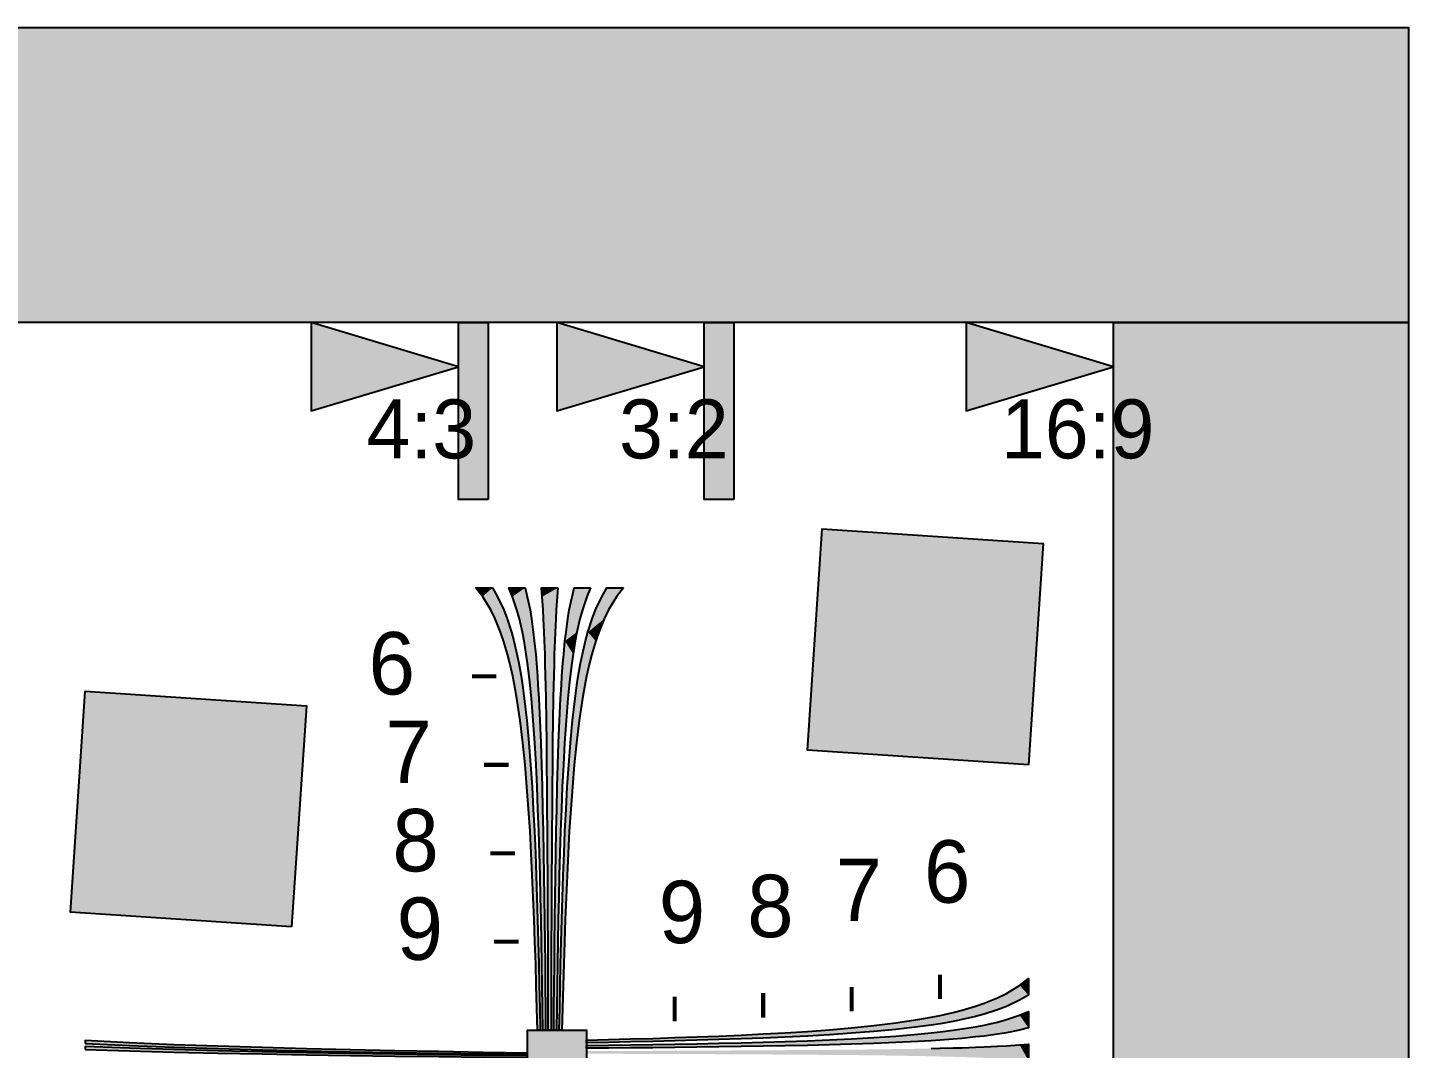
# Model space of a CAD drawing. Header units: millimetres. Extents: x -9 to 297, y 0 to 210.
# Drawn here: x 215 to 297, y 149.4 to 210 of the extents above; entities that cross this region are included whole.
import ezdxf

# ---------------------------------------------------------------- set-up
doc = ezdxf.new("R2010")
doc.units = ezdxf.units.MM
for name, color, linetype in [('FRAME', 7, 'Continuous'), ('GLUE', 1, 'Continuous'), ('LABELS', 7, 'Continuous'), ('PERIPHERY', 7, 'Continuous'), ('SFR', 7, 'Continuous')]:
    doc.layers.add(name, color=color, linetype=linetype)

msp = doc.modelspace()

# ---------------------------------------------------------------- hatches: boundary and pattern name
at = {"layer": 'FRAME', "true_color": 0x000000}
h = msp.add_hatch(color=7, dxfattribs=at)
h.dxf.hatch_style = 1
h.paths.add_polyline_path([(117.942, 210), (297, 210), (297, 192.5), (117.942, 192.5), (117.942, 210)])
h = msp.add_hatch(color=7, dxfattribs=at)
h.dxf.hatch_style = 1
h.paths.add_polyline_path([(231.856, 192.5), (231.856, 187.25), (240.606, 189.875), (231.856, 192.5)])
h = msp.add_hatch(color=7, dxfattribs=at)
h.dxf.hatch_style = 1
h.paths.add_polyline_path([(242.356, 182), (240.606, 182), (240.606, 192.5), (242.356, 192.5), (242.356, 182)])
h = msp.add_hatch(color=7, dxfattribs=at)
h.dxf.hatch_style = 1
h.paths.add_polyline_path([(246.442, 192.5), (246.442, 187.25), (255.192, 189.875), (246.442, 192.5)])
h = msp.add_hatch(color=7, dxfattribs=at)
h.dxf.hatch_style = 1
h.paths.add_polyline_path([(256.942, 182), (255.192, 182), (255.192, 192.5), (256.942, 192.5), (256.942, 182)])
h = msp.add_hatch(color=7, dxfattribs=at)
h.dxf.hatch_style = 1
h.paths.add_polyline_path([(270.75, 192.5), (270.75, 187.25), (279.5, 189.875), (270.75, 192.5)])
h = msp.add_hatch(color=7, dxfattribs=at)
h.dxf.hatch_style = 1
h.paths.add_polyline_path([(279.5, 192.5), (297, 192.5), (297, 17.5), (279.5, 17.5), (279.5, 192.5)])
at = {"layer": 'PERIPHERY', "true_color": 0x000000}
h = msp.add_hatch(color=7, dxfattribs=at)
h.dxf.hatch_style = 1
h.paths.add_polyline_path([(242.612, 176.75), (242.923, 176.225), (243.292, 175.437), (243.491, 174.912), (243.744, 174.125), (243.885, 173.6), (244.07, 172.812), (244.177, 172.287), (244.313, 171.5), (244.395, 170.975), (244.502, 170.187), (244.653, 168.875), (244.774, 167.562), (244.882, 166.25), (244.969, 164.937), (245.042, 163.625), (245.105, 162.312), (245.164, 161), (245.212, 159.687), (245.256, 158.375), (245.3, 157.062), (245.334, 155.75), (245.368, 154.437), (245.397, 153.125), (245.421, 151.812), (245.445, 150.5), (245.285, 150.5), (245.251, 151.812), (245.217, 153.125), (245.183, 154.437), (245.139, 155.75), (245.096, 157.062), (245.042, 158.375), (244.984, 159.687), (244.921, 161), (244.847, 162.312), (244.765, 163.625), (244.668, 164.938), (244.556, 166.25), (244.425, 167.563), (244.264, 168.875), (244.07, 170.188), (243.929, 170.975), (243.827, 171.5), (243.652, 172.288), (243.515, 172.813), (243.277, 173.6), (243.097, 174.125), (242.772, 174.913), (242.514, 175.438), (242.038, 176.225), (241.639, 176.75), (242.612, 176.75), (242.612, 176.75)])
h = msp.add_hatch(color=7, dxfattribs=at)
h.dxf.hatch_style = 1
h.paths.add_polyline_path([(244.556, 176.75), (244.687, 176.225), (244.848, 175.437), (244.935, 174.912), (245.042, 174.125), (245.101, 173.6), (245.183, 172.812), (245.227, 172.287), (245.286, 171.5), (245.319, 170.975), (245.368, 170.187), (245.431, 168.875), (245.485, 167.562), (245.529, 166.25), (245.568, 164.937), (245.597, 163.625), (245.626, 162.312), (245.65, 161), (245.67, 159.687), (245.689, 158.375), (245.709, 157.062), (245.723, 155.75), (245.738, 154.437), (245.748, 153.125), (245.762, 151.812), (245.772, 150.5), (245.611, 150.5), (245.592, 151.812), (245.573, 153.125), (245.553, 154.437), (245.529, 155.75), (245.504, 157.062), (245.475, 158.375), (245.441, 159.687), (245.407, 161), (245.368, 162.312), (245.319, 163.625), (245.266, 164.938), (245.203, 166.25), (245.13, 167.563), (245.042, 168.875), (244.935, 170.188), (244.857, 170.975), (244.799, 171.5), (244.702, 172.288), (244.624, 172.813), (244.493, 173.6), (244.395, 174.125), (244.216, 174.913), (244.07, 175.438), (243.802, 176.225), (243.584, 176.75), (244.556, 176.75), (244.556, 176.75)])
h = msp.add_hatch(color=7, dxfattribs=at)
h.dxf.hatch_style = 1
h.paths.add_polyline_path([(246.501, 176.75), (246.457, 176.225), (246.403, 175.437), (246.374, 174.912), (246.34, 174.125), (246.316, 173.6), (246.291, 172.812), (246.277, 172.287), (246.258, 171.5), (246.247, 170.975), (246.228, 170.187), (246.209, 168.875), (246.189, 167.562), (246.175, 166.25), (246.165, 164.937), (246.155, 163.625), (246.146, 162.312), (246.136, 161), (246.131, 159.687), (246.121, 158.375), (246.116, 157.062), (246.112, 155.75), (246.107, 154.437), (246.102, 153.125), (246.097, 151.812), (246.097, 150.5), (245.932, 150.5), (245.932, 151.812), (245.927, 153.125), (245.922, 154.437), (245.918, 155.75), (245.913, 157.062), (245.908, 158.375), (245.898, 159.687), (245.893, 161), (245.883, 162.312), (245.874, 163.625), (245.864, 164.938), (245.854, 166.25), (245.839, 167.563), (245.82, 168.875), (245.801, 170.188), (245.781, 170.975), (245.771, 171.5), (245.752, 172.288), (245.738, 172.813), (245.709, 173.6), (245.689, 174.125), (245.655, 174.913), (245.626, 175.438), (245.572, 176.225), (245.529, 176.75), (246.501, 176.75), (246.501, 176.75)])
h = msp.add_hatch(color=7, dxfattribs=at)
h.dxf.hatch_style = 1
h.paths.add_polyline_path([(248.445, 176.75), (248.226, 176.225), (247.959, 175.437), (247.813, 174.912), (247.633, 174.125), (247.531, 173.6), (247.405, 172.812), (247.327, 172.287), (247.23, 171.5), (247.171, 170.975), (247.094, 170.187), (246.987, 168.875), (246.899, 167.562), (246.826, 166.25), (246.763, 164.937), (246.709, 163.625), (246.661, 162.312), (246.622, 161), (246.588, 159.687), (246.554, 158.375), (246.525, 157.062), (246.5, 155.75), (246.476, 154.437), (246.457, 153.125), (246.438, 151.812), (246.418, 150.5), (246.257, 150.5), (246.268, 151.812), (246.282, 153.125), (246.292, 154.437), (246.306, 155.75), (246.321, 157.062), (246.34, 158.375), (246.36, 159.687), (246.379, 161), (246.404, 162.312), (246.433, 163.625), (246.462, 164.938), (246.501, 166.25), (246.545, 167.563), (246.598, 168.875), (246.661, 170.188), (246.71, 170.975), (246.744, 171.5), (246.802, 172.288), (246.846, 172.813), (246.924, 173.6), (246.987, 174.125), (247.094, 174.913), (247.181, 175.438), (247.342, 176.225), (247.473, 176.75), (248.445, 176.75), (248.445, 176.75)])
h = msp.add_hatch(color=7, dxfattribs=at)
h.dxf.hatch_style = 1
h.paths.add_polyline_path([(250.39, 176.75), (249.991, 176.225), (249.515, 175.437), (249.257, 174.912), (248.931, 174.125), (248.747, 173.6), (248.514, 172.812), (248.377, 172.287), (248.202, 171.5), (248.1, 170.975), (247.959, 170.187), (247.765, 168.875), (247.604, 167.562), (247.473, 166.25), (247.361, 164.937), (247.264, 163.625), (247.181, 162.312), (247.108, 161), (247.045, 159.687), (246.987, 158.375), (246.933, 157.062), (246.89, 155.75), (246.846, 154.437), (246.812, 153.125), (246.778, 151.812), (246.744, 150.5), (246.583, 150.5), (246.608, 151.812), (246.632, 153.125), (246.661, 154.437), (246.695, 155.75), (246.729, 157.062), (246.773, 158.375), (246.817, 159.687), (246.866, 161), (246.924, 162.312), (246.987, 163.625), (247.06, 164.938), (247.147, 166.25), (247.254, 167.563), (247.376, 168.875), (247.527, 170.188), (247.634, 170.975), (247.716, 171.5), (247.852, 172.288), (247.959, 172.813), (248.139, 173.6), (248.285, 174.125), (248.538, 174.913), (248.737, 175.438), (249.106, 176.225), (249.417, 176.75), (250.39, 176.75), (250.39, 176.75)])
h = msp.add_hatch(color=7, dxfattribs=at)
h.dxf.hatch_style = 1
h.paths.add_polyline_path([(274.442, 152.585), (273.917, 152.274), (273.13, 151.904), (272.605, 151.705), (271.817, 151.452), (271.292, 151.311), (270.505, 151.126), (269.98, 151.02), (269.192, 150.883), (268.667, 150.801), (267.88, 150.694), (266.567, 150.543), (265.255, 150.422), (263.942, 150.315), (262.63, 150.227), (261.317, 150.154), (260.005, 150.091), (258.692, 150.033), (257.38, 149.984), (256.067, 149.94), (254.755, 149.897), (253.442, 149.863), (252.13, 149.828), (250.817, 149.799), (249.504, 149.775), (248.192, 149.751), (248.192, 149.911), (249.504, 149.945), (250.817, 149.979), (252.13, 150.013), (253.442, 150.057), (254.755, 150.101), (256.067, 150.154), (257.38, 150.213), (258.692, 150.276), (260.005, 150.349), (261.317, 150.431), (262.63, 150.528), (263.942, 150.64), (265.255, 150.772), (266.567, 150.932), (267.88, 151.126), (268.667, 151.267), (269.192, 151.37), (269.98, 151.545), (270.505, 151.681), (271.292, 151.919), (271.817, 152.099), (272.605, 152.425), (273.13, 152.682), (273.917, 153.159), (274.442, 153.557), (274.442, 152.585)])
h = msp.add_hatch(color=7, dxfattribs=at)
h.dxf.hatch_style = 1
h.paths.add_polyline_path([(274.442, 150.64), (273.917, 150.509), (273.13, 150.348), (272.605, 150.261), (271.817, 150.154), (271.292, 150.096), (270.505, 150.013), (269.98, 149.969), (269.192, 149.911), (268.667, 149.877), (267.88, 149.828), (266.567, 149.765), (265.255, 149.711), (263.942, 149.668), (262.63, 149.629), (261.317, 149.599), (260.005, 149.57), (258.692, 149.546), (257.38, 149.527), (256.067, 149.507), (254.755, 149.488), (253.442, 149.473), (252.13, 149.458), (250.817, 149.449), (249.504, 149.434), (248.192, 149.425), (248.192, 149.585), (249.504, 149.604), (250.817, 149.624), (252.13, 149.643), (253.442, 149.667), (254.755, 149.692), (256.067, 149.721), (257.38, 149.755), (258.692, 149.789), (260.005, 149.828), (261.317, 149.877), (262.63, 149.93), (263.942, 149.993), (265.255, 150.066), (266.567, 150.154), (267.88, 150.261), (268.667, 150.339), (269.192, 150.397), (269.98, 150.494), (270.505, 150.572), (271.292, 150.703), (271.817, 150.8), (272.605, 150.98), (273.13, 151.126), (273.917, 151.394), (274.442, 151.612), (274.442, 150.64)])
h = msp.add_hatch(color=7, dxfattribs=at)
h.dxf.hatch_style = 1
h.paths.add_polyline_path([(248.192, 147), (244.692, 147), (244.692, 150.5), (248.192, 150.5), (248.192, 147)])
h = msp.add_hatch(color=7, dxfattribs=at)
h.dxf.hatch_style = 1
h.paths.add_polyline_path([(218.442, 149.712), (221.067, 149.594), (223.692, 149.493), (226.317, 149.41), (228.942, 149.336), (231.567, 149.274), (234.192, 149.222), (236.817, 149.169), (239.442, 149.13), (242.067, 149.091), (244.692, 149.056), (244.692, 149.143), (242.067, 149.182), (239.442, 149.226), (236.817, 149.274), (234.192, 149.331), (231.567, 149.392), (228.942, 149.462), (226.317, 149.545), (223.692, 149.637), (221.067, 149.751), (218.442, 149.887), (218.442, 149.712)])
h = msp.add_hatch(color=7, dxfattribs=at)
h.dxf.hatch_style = 1
h.paths.add_polyline_path([(218.442, 149.362), (221.067, 149.274), (223.692, 149.2), (226.317, 149.139), (228.942, 149.086), (231.567, 149.042), (234.192, 149.003), (236.817, 148.964), (239.442, 148.933), (242.067, 148.907), (244.692, 148.881), (244.692, 148.968), (242.067, 148.999), (239.442, 149.029), (236.817, 149.069), (234.192, 149.112), (231.567, 149.156), (228.942, 149.213), (226.317, 149.274), (223.692, 149.348), (221.067, 149.432), (218.442, 149.536), (218.442, 149.362)])
h = msp.add_hatch(color=7, dxfattribs=at)
h.dxf.hatch_style = 1
h.paths.add_polyline_path([(274.442, 148.696), (273.917, 148.739), (273.13, 148.793), (272.605, 148.822), (271.817, 148.856), (271.292, 148.88), (270.505, 148.905), (269.98, 148.919), (269.192, 148.939), (268.667, 148.949), (267.88, 148.968), (266.567, 148.988), (265.255, 149.007), (263.942, 149.021), (262.63, 149.031), (261.317, 149.041), (260.005, 149.051), (258.692, 149.06), (257.38, 149.065), (256.067, 149.075), (254.755, 149.08), (253.442, 149.085), (252.13, 149.089), (250.817, 149.094), (249.504, 149.099), (248.192, 149.099), (248.192, 149.265), (249.504, 149.265), (250.817, 149.269), (252.13, 149.274), (253.442, 149.279), (254.755, 149.284), (256.067, 149.288), (257.38, 149.298), (258.692, 149.303), (260.005, 149.313), (261.317, 149.323), (262.63, 149.332), (263.942, 149.342), (265.255, 149.357), (266.567, 149.376), (267.88, 149.396), (268.667, 149.415), (269.192, 149.425), (269.98, 149.444), (270.505, 149.459), (271.292, 149.488), (271.817, 149.508), (272.605, 149.541), (273.13, 149.57), (273.917, 149.624), (274.442, 149.668), (274.442, 148.696)])
at = {"layer": 'SFR', "true_color": 0x000000}
h = msp.add_hatch(color=7, dxfattribs=at)
h.dxf.hatch_style = 1
h.paths.add_polyline_path([(274.442, 166.25), (261.317, 167.125), (262.192, 180.25), (275.317, 179.375), (274.442, 166.25)])
h = msp.add_hatch(color=7, dxfattribs=at)
h.dxf.hatch_style = 1
h.paths.add_polyline_path([(230.693, 156.625), (217.567, 157.5), (218.442, 170.625), (231.568, 169.75), (230.693, 156.625)])

# ---------------------------------------------------------------- linework, layer by layer
at = {"layer": 'FRAME', "color": 250}
for points in [[(117.942, 210), (297, 210), (297, 192.5), (117.942, 192.5), (117.942, 210)], [(231.856, 192.5), (231.856, 187.25), (240.606, 189.875), (231.856, 192.5)], [(242.356, 182), (240.606, 182), (240.606, 192.5), (242.356, 192.5), (242.356, 182)], [(246.442, 192.5), (246.442, 187.25), (255.192, 189.875), (246.442, 192.5)], [(256.942, 182), (255.192, 182), (255.192, 192.5), (256.942, 192.5), (256.942, 182)], [(270.75, 192.5), (270.75, 187.25), (279.5, 189.875), (270.75, 192.5)], [(279.5, 192.5), (297, 192.5), (297, 17.5), (279.5, 17.5), (279.5, 192.5)]]:
    msp.add_lwpolyline(points, close=True, dxfattribs=at)
at = {"layer": 'FRAME', "color": 250, "true_color": 0x000000}
for points in [[(117.942, 210), (117.942, 192.5), (297, 192.5)], [(297, 192.5), (297, 210), (117.942, 210)], [(231.856, 192.5), (231.856, 187.25), (240.606, 189.875)], [(242.356, 182), (242.356, 192.5), (240.606, 192.5)], [(240.606, 192.5), (240.606, 182), (242.356, 182)], [(246.442, 192.5), (246.442, 187.25), (255.192, 189.875)], [(256.942, 182), (256.942, 192.5), (255.192, 192.5)], [(255.192, 192.5), (255.192, 182), (256.942, 182)], [(270.75, 192.5), (270.75, 187.25), (279.5, 189.875)], [(279.5, 192.5), (279.5, 17.5), (297, 17.5)], [(297, 17.5), (297, 192.5), (279.5, 192.5)]]:
    msp.add_solid(points, dxfattribs=at)
at = {"layer": 'GLUE', "color": 1, "lineweight": 18}
msp.add_lwpolyline([(0, 0), (297, 0), (297, 210), (0, 210), (0, 0)], dxfattribs=at)
at = {"layer": 'PERIPHERY', "color": 250}
for points in [[(242.612, 176.75), (242.923, 176.225), (243.292, 175.437), (243.491, 174.912), (243.744, 174.125), (243.885, 173.6), (244.07, 172.812), (244.177, 172.287), (244.313, 171.5), (244.395, 170.975), (244.502, 170.187), (244.653, 168.875), (244.774, 167.562), (244.882, 166.25), (244.969, 164.937), (245.042, 163.625), (245.105, 162.312), (245.164, 161), (245.212, 159.687), (245.256, 158.375), (245.3, 157.062), (245.334, 155.75), (245.368, 154.437), (245.397, 153.125), (245.421, 151.812), (245.445, 150.5), (245.285, 150.5), (245.251, 151.812), (245.217, 153.125), (245.183, 154.437), (245.139, 155.75), (245.096, 157.062), (245.042, 158.375), (244.984, 159.687), (244.921, 161), (244.847, 162.312), (244.765, 163.625), (244.668, 164.938), (244.556, 166.25), (244.425, 167.563), (244.264, 168.875), (244.07, 170.188), (243.929, 170.975), (243.827, 171.5), (243.652, 172.288), (243.515, 172.813), (243.277, 173.6), (243.097, 174.125), (242.772, 174.913), (242.514, 175.438), (242.038, 176.225), (241.639, 176.75), (242.612, 176.75), (242.612, 176.75)], [(244.556, 176.75), (244.687, 176.225), (244.848, 175.437), (244.935, 174.912), (245.042, 174.125), (245.101, 173.6), (245.183, 172.812), (245.227, 172.287), (245.286, 171.5), (245.319, 170.975), (245.368, 170.187), (245.431, 168.875), (245.485, 167.562), (245.529, 166.25), (245.568, 164.937), (245.597, 163.625), (245.626, 162.312), (245.65, 161), (245.67, 159.687), (245.689, 158.375), (245.709, 157.062), (245.723, 155.75), (245.738, 154.437), (245.748, 153.125), (245.762, 151.812), (245.772, 150.5), (245.611, 150.5), (245.592, 151.812), (245.573, 153.125), (245.553, 154.437), (245.529, 155.75), (245.504, 157.062), (245.475, 158.375), (245.441, 159.687), (245.407, 161), (245.368, 162.312), (245.319, 163.625), (245.266, 164.938), (245.203, 166.25), (245.13, 167.563), (245.042, 168.875), (244.935, 170.188), (244.857, 170.975), (244.799, 171.5), (244.702, 172.288), (244.624, 172.813), (244.493, 173.6), (244.395, 174.125), (244.216, 174.913), (244.07, 175.438), (243.802, 176.225), (243.584, 176.75), (244.556, 176.75), (244.556, 176.75)], [(246.501, 176.75), (246.457, 176.225), (246.403, 175.437), (246.374, 174.912), (246.34, 174.125), (246.316, 173.6), (246.291, 172.812), (246.277, 172.287), (246.258, 171.5), (246.247, 170.975), (246.228, 170.187), (246.209, 168.875), (246.189, 167.562), (246.175, 166.25), (246.165, 164.937), (246.155, 163.625), (246.146, 162.312), (246.136, 161), (246.131, 159.687), (246.121, 158.375), (246.116, 157.062), (246.112, 155.75), (246.107, 154.437), (246.102, 153.125), (246.097, 151.812), (246.097, 150.5), (245.932, 150.5), (245.932, 151.812), (245.927, 153.125), (245.922, 154.437), (245.918, 155.75), (245.913, 157.062), (245.908, 158.375), (245.898, 159.687), (245.893, 161), (245.883, 162.312), (245.874, 163.625), (245.864, 164.938), (245.854, 166.25), (245.839, 167.563), (245.82, 168.875), (245.801, 170.188), (245.781, 170.975), (245.771, 171.5), (245.752, 172.288), (245.738, 172.813), (245.709, 173.6), (245.689, 174.125), (245.655, 174.913), (245.626, 175.438), (245.572, 176.225), (245.529, 176.75), (246.501, 176.75), (246.501, 176.75)], [(248.445, 176.75), (248.226, 176.225), (247.959, 175.437), (247.813, 174.912), (247.633, 174.125), (247.531, 173.6), (247.405, 172.812), (247.327, 172.287), (247.23, 171.5), (247.171, 170.975), (247.094, 170.187), (246.987, 168.875), (246.899, 167.562), (246.826, 166.25), (246.763, 164.937), (246.709, 163.625), (246.661, 162.312), (246.622, 161), (246.588, 159.687), (246.554, 158.375), (246.525, 157.062), (246.5, 155.75), (246.476, 154.437), (246.457, 153.125), (246.438, 151.812), (246.418, 150.5), (246.257, 150.5), (246.268, 151.812), (246.282, 153.125), (246.292, 154.437), (246.306, 155.75), (246.321, 157.062), (246.34, 158.375), (246.36, 159.687), (246.379, 161), (246.404, 162.312), (246.433, 163.625), (246.462, 164.938), (246.501, 166.25), (246.545, 167.563), (246.598, 168.875), (246.661, 170.188), (246.71, 170.975), (246.744, 171.5), (246.802, 172.288), (246.846, 172.813), (246.924, 173.6), (246.987, 174.125), (247.094, 174.913), (247.181, 175.438), (247.342, 176.225), (247.473, 176.75), (248.445, 176.75), (248.445, 176.75)], [(250.39, 176.75), (249.991, 176.225), (249.515, 175.437), (249.257, 174.912), (248.931, 174.125), (248.747, 173.6), (248.514, 172.812), (248.377, 172.287), (248.202, 171.5), (248.1, 170.975), (247.959, 170.187), (247.765, 168.875), (247.604, 167.562), (247.473, 166.25), (247.361, 164.937), (247.264, 163.625), (247.181, 162.312), (247.108, 161), (247.045, 159.687), (246.987, 158.375), (246.933, 157.062), (246.89, 155.75), (246.846, 154.437), (246.812, 153.125), (246.778, 151.812), (246.744, 150.5), (246.583, 150.5), (246.608, 151.812), (246.632, 153.125), (246.661, 154.437), (246.695, 155.75), (246.729, 157.062), (246.773, 158.375), (246.817, 159.687), (246.866, 161), (246.924, 162.312), (246.987, 163.625), (247.06, 164.938), (247.147, 166.25), (247.254, 167.563), (247.376, 168.875), (247.527, 170.188), (247.634, 170.975), (247.716, 171.5), (247.852, 172.288), (247.959, 172.813), (248.139, 173.6), (248.285, 174.125), (248.538, 174.913), (248.737, 175.438), (249.106, 176.225), (249.417, 176.75), (250.39, 176.75), (250.39, 176.75)], [(274.442, 152.585), (273.917, 152.274), (273.13, 151.904), (272.605, 151.705), (271.817, 151.452), (271.292, 151.311), (270.505, 151.126), (269.98, 151.02), (269.192, 150.883), (268.667, 150.801), (267.88, 150.694), (266.567, 150.543), (265.255, 150.422), (263.942, 150.315), (262.63, 150.227), (261.317, 150.154), (260.005, 150.091), (258.692, 150.033), (257.38, 149.984), (256.067, 149.94), (254.755, 149.897), (253.442, 149.863), (252.13, 149.828), (250.817, 149.799), (249.504, 149.775), (248.192, 149.751), (248.192, 149.911), (249.504, 149.945), (250.817, 149.979), (252.13, 150.013), (253.442, 150.057), (254.755, 150.101), (256.067, 150.154), (257.38, 150.213), (258.692, 150.276), (260.005, 150.349), (261.317, 150.431), (262.63, 150.528), (263.942, 150.64), (265.255, 150.772), (266.567, 150.932), (267.88, 151.126), (268.667, 151.267), (269.192, 151.37), (269.98, 151.545), (270.505, 151.681), (271.292, 151.919), (271.817, 152.099), (272.605, 152.425), (273.13, 152.682), (273.917, 153.159), (274.442, 153.557), (274.442, 152.585)], [(274.442, 150.64), (273.917, 150.509), (273.13, 150.348), (272.605, 150.261), (271.817, 150.154), (271.292, 150.096), (270.505, 150.013), (269.98, 149.969), (269.192, 149.911), (268.667, 149.877), (267.88, 149.828), (266.567, 149.765), (265.255, 149.711), (263.942, 149.668), (262.63, 149.629), (261.317, 149.599), (260.005, 149.57), (258.692, 149.546), (257.38, 149.527), (256.067, 149.507), (254.755, 149.488), (253.442, 149.473), (252.13, 149.458), (250.817, 149.449), (249.504, 149.434), (248.192, 149.425), (248.192, 149.585), (249.504, 149.604), (250.817, 149.624), (252.13, 149.643), (253.442, 149.667), (254.755, 149.692), (256.067, 149.721), (257.38, 149.755), (258.692, 149.789), (260.005, 149.828), (261.317, 149.877), (262.63, 149.93), (263.942, 149.993), (265.255, 150.066), (266.567, 150.154), (267.88, 150.261), (268.667, 150.339), (269.192, 150.397), (269.98, 150.494), (270.505, 150.572), (271.292, 150.703), (271.817, 150.8), (272.605, 150.98), (273.13, 151.126), (273.917, 151.394), (274.442, 151.612), (274.442, 150.64)], [(248.192, 147), (244.692, 147), (244.692, 150.5), (248.192, 150.5), (248.192, 147)], [(218.442, 149.712), (221.067, 149.594), (223.692, 149.493), (226.317, 149.41), (228.942, 149.336), (231.567, 149.274), (234.192, 149.222), (236.817, 149.169), (239.442, 149.13), (242.067, 149.091), (244.692, 149.056), (244.692, 149.143), (242.067, 149.182), (239.442, 149.226), (236.817, 149.274), (234.192, 149.331), (231.567, 149.392), (228.942, 149.462), (226.317, 149.545), (223.692, 149.637), (221.067, 149.751), (218.442, 149.887), (218.442, 149.712)], [(218.442, 149.362), (221.067, 149.274), (223.692, 149.2), (226.317, 149.139), (228.942, 149.086), (231.567, 149.042), (234.192, 149.003), (236.817, 148.964), (239.442, 148.933), (242.067, 148.907), (244.692, 148.881), (244.692, 148.968), (242.067, 148.999), (239.442, 149.029), (236.817, 149.069), (234.192, 149.112), (231.567, 149.156), (228.942, 149.213), (226.317, 149.274), (223.692, 149.348), (221.067, 149.432), (218.442, 149.536), (218.442, 149.362)]]:
    msp.add_lwpolyline(points, close=True, dxfattribs=at)
at = {"layer": 'PERIPHERY', "color": 250, "lineweight": 35, "const_width": 0.243}
for points in [[(241.396, 171.5), (242.854, 171.5)], [(242.125, 166.25), (243.584, 166.25)], [(242.49, 161), (243.948, 161)], [(242.709, 155.75), (244.167, 155.75)], [(269.192, 153.8), (269.192, 152.342)], [(253.442, 152.487), (253.442, 151.029)], [(258.692, 152.706), (258.692, 151.248)], [(263.942, 153.071), (263.942, 151.613)]]:
    msp.add_lwpolyline(points, dxfattribs=at)
at = {"layer": 'PERIPHERY', "color": 250}
msp.add_lwpolyline([(268.667, 149.415), (269.192, 149.425), (269.98, 149.444), (270.505, 149.459), (271.292, 149.488), (271.817, 149.508), (272.605, 149.541), (273.13, 149.57), (273.917, 149.624), (274.442, 149.668), (274.442, 148.696)], dxfattribs=at)
at = {"layer": 'PERIPHERY', "color": 250, "true_color": 0x000000}
for points in [[(242.612, 176.75), (242.612, 176.75), (241.639, 176.75)], [(242.612, 176.75), (241.639, 176.75), (242.038, 176.225)], [(242.612, 176.75), (242.038, 176.225), (242.514, 175.438)], [(242.612, 176.75), (242.514, 175.438), (242.772, 174.913)], [(242.612, 176.75), (242.772, 174.913), (243.097, 174.125)], [(242.612, 176.75), (243.097, 174.125), (243.277, 173.6)], [(242.612, 176.75), (243.277, 173.6), (243.515, 172.813)], [(242.612, 176.75), (243.515, 172.813), (243.652, 172.288)], [(242.612, 176.75), (243.652, 172.288), (244.774, 167.562)], [(242.612, 176.75), (244.774, 167.562), (244.653, 168.875)], [(242.612, 176.75), (244.653, 168.875), (244.502, 170.187)], [(242.612, 176.75), (244.502, 170.187), (244.395, 170.975)], [(242.612, 176.75), (244.395, 170.975), (244.313, 171.5)], [(242.612, 176.75), (244.313, 171.5), (244.177, 172.287)], [(242.612, 176.75), (244.177, 172.287), (244.07, 172.812)], [(242.612, 176.75), (244.07, 172.812), (243.885, 173.6)], [(242.612, 176.75), (243.885, 173.6), (243.744, 174.125)], [(242.612, 176.75), (243.744, 174.125), (243.491, 174.912)], [(242.612, 176.75), (243.491, 174.912), (243.292, 175.437)], [(243.292, 175.437), (242.923, 176.225), (242.612, 176.75)], [(244.556, 176.75), (244.556, 176.75), (243.584, 176.75)], [(244.556, 176.75), (243.584, 176.75), (243.802, 176.225)], [(244.556, 176.75), (243.802, 176.225), (244.07, 175.438)], [(244.556, 176.75), (244.07, 175.438), (244.216, 174.913)], [(244.556, 176.75), (244.216, 174.913), (244.395, 174.125)], [(244.556, 176.75), (244.395, 174.125), (244.493, 173.6)], [(244.556, 176.75), (244.493, 173.6), (244.624, 172.813)], [(244.556, 176.75), (244.624, 172.813), (244.702, 172.288)], [(244.556, 176.75), (244.702, 172.288), (244.799, 171.5)], [(244.556, 176.75), (244.799, 171.5), (244.857, 170.975)], [(244.556, 176.75), (244.857, 170.975), (244.935, 170.188)], [(244.556, 176.75), (244.935, 170.188), (245.042, 168.875)], [(244.556, 176.75), (245.042, 168.875), (245.13, 167.563)], [(244.556, 176.75), (245.13, 167.563), (245.67, 159.687)], [(244.556, 176.75), (245.67, 159.687), (245.65, 161)], [(244.556, 176.75), (245.65, 161), (245.626, 162.312)], [(244.556, 176.75), (245.626, 162.312), (245.597, 163.625)], [(244.556, 176.75), (245.597, 163.625), (245.568, 164.937)], [(244.556, 176.75), (245.568, 164.937), (245.529, 166.25)], [(244.556, 176.75), (245.529, 166.25), (245.485, 167.562)], [(244.556, 176.75), (245.485, 167.562), (245.431, 168.875)], [(244.556, 176.75), (245.431, 168.875), (245.368, 170.187)], [(244.556, 176.75), (245.368, 170.187), (245.319, 170.975)], [(244.556, 176.75), (245.319, 170.975), (245.286, 171.5)], [(244.556, 176.75), (245.286, 171.5), (245.227, 172.287)], [(244.556, 176.75), (245.227, 172.287), (245.183, 172.812)], [(244.556, 176.75), (245.183, 172.812), (245.101, 173.6)], [(244.556, 176.75), (245.101, 173.6), (245.042, 174.125)], [(244.556, 176.75), (245.042, 174.125), (244.935, 174.912)], [(244.556, 176.75), (244.935, 174.912), (244.848, 175.437)], [(244.848, 175.437), (244.687, 176.225), (244.556, 176.75)], [(246.501, 176.75), (246.501, 176.75), (245.529, 176.75)], [(246.501, 176.75), (245.529, 176.75), (245.572, 176.225)], [(246.501, 176.75), (245.572, 176.225), (245.626, 175.438)], [(246.501, 176.75), (245.626, 175.438), (245.655, 174.913)], [(246.501, 176.75), (245.655, 174.913), (245.689, 174.125)], [(246.501, 176.75), (245.689, 174.125), (245.709, 173.6)], [(246.501, 176.75), (245.709, 173.6), (245.738, 172.813)], [(246.501, 176.75), (245.738, 172.813), (245.752, 172.288)], [(246.501, 176.75), (245.752, 172.288), (245.771, 171.5)], [(246.501, 176.75), (245.771, 171.5), (245.781, 170.975)], [(246.501, 176.75), (245.781, 170.975), (245.801, 170.188)], [(246.501, 176.75), (245.801, 170.188), (245.82, 168.875)], [(245.82, 168.875), (246.457, 176.225), (246.501, 176.75)], [(248.445, 176.75), (246.987, 174.125), (246.924, 173.6)], [(246.924, 173.6), (248.226, 176.225), (248.445, 176.75)], [(248.445, 176.75), (247.094, 174.913), (246.987, 174.125)], [(248.445, 176.75), (247.181, 175.438), (247.094, 174.913)], [(248.445, 176.75), (247.342, 176.225), (247.181, 175.438)], [(248.445, 176.75), (247.473, 176.75), (247.342, 176.225)], [(248.445, 176.75), (248.445, 176.75), (247.473, 176.75)], [(250.39, 176.75), (248.538, 174.913), (248.285, 174.125)], [(248.285, 174.125), (249.991, 176.225), (250.39, 176.75)], [(250.39, 176.75), (248.737, 175.438), (248.538, 174.913)], [(250.39, 176.75), (249.106, 176.225), (248.737, 175.438)], [(250.39, 176.75), (249.417, 176.75), (249.106, 176.225)], [(250.39, 176.75), (250.39, 176.75), (249.417, 176.75)], [(245.82, 168.875), (246.403, 175.437), (246.457, 176.225)], [(246.924, 173.6), (247.959, 175.437), (248.226, 176.225)], [(248.285, 174.125), (249.515, 175.437), (249.991, 176.225)], [(245.82, 168.875), (246.374, 174.912), (246.403, 175.437)], [(245.82, 168.875), (246.34, 174.125), (246.374, 174.912)], [(246.924, 173.6), (247.813, 174.912), (247.959, 175.437)], [(246.924, 173.6), (247.633, 174.125), (247.813, 174.912)], [(248.285, 174.125), (249.257, 174.912), (249.515, 175.437)], [(248.285, 174.125), (248.931, 174.125), (249.257, 174.912)], [(245.82, 168.875), (246.316, 173.6), (246.34, 174.125)], [(248.285, 174.125), (246.924, 162.312), (246.866, 161)], [(248.285, 174.125), (246.866, 161), (247.604, 167.562)], [(248.285, 174.125), (246.987, 163.625), (246.924, 162.312)], [(246.924, 173.6), (247.531, 173.6), (247.633, 174.125)], [(248.285, 174.125), (247.06, 164.938), (246.987, 163.625)], [(248.285, 174.125), (247.147, 166.25), (247.06, 164.938)], [(248.285, 174.125), (247.254, 167.563), (247.147, 166.25)], [(248.285, 174.125), (247.376, 168.875), (247.254, 167.563)], [(248.285, 174.125), (247.527, 170.188), (247.376, 168.875)], [(248.285, 174.125), (247.634, 170.975), (247.527, 170.188)], [(248.285, 174.125), (247.604, 167.562), (247.765, 168.875)], [(248.285, 174.125), (247.716, 171.5), (247.634, 170.975)], [(248.285, 174.125), (247.852, 172.288), (247.716, 171.5)], [(248.285, 174.125), (247.765, 168.875), (247.959, 170.187)], [(248.285, 174.125), (247.959, 172.813), (247.852, 172.288)], [(248.285, 174.125), (248.139, 173.6), (247.959, 172.813)], [(248.285, 174.125), (247.959, 170.187), (248.1, 170.975)], [(248.285, 174.125), (248.1, 170.975), (248.202, 171.5)], [(248.285, 174.125), (248.202, 171.5), (248.377, 172.287)], [(248.285, 174.125), (248.377, 172.287), (248.514, 172.812)], [(248.285, 174.125), (248.514, 172.812), (248.747, 173.6)], [(248.285, 174.125), (248.747, 173.6), (248.931, 174.125)], [(245.82, 168.875), (246.291, 172.812), (246.316, 173.6)], [(246.924, 173.6), (246.268, 151.812), (246.257, 150.5)], [(246.924, 173.6), (246.257, 150.5), (246.554, 158.375)], [(246.924, 173.6), (246.282, 153.125), (246.268, 151.812)], [(246.924, 173.6), (246.292, 154.437), (246.282, 153.125)], [(246.924, 173.6), (246.306, 155.75), (246.292, 154.437)], [(246.924, 173.6), (246.321, 157.062), (246.306, 155.75)], [(246.924, 173.6), (246.34, 158.375), (246.321, 157.062)], [(246.924, 173.6), (246.36, 159.687), (246.34, 158.375)], [(246.924, 173.6), (246.379, 161), (246.36, 159.687)], [(246.924, 173.6), (246.404, 162.312), (246.379, 161)], [(246.924, 173.6), (246.433, 163.625), (246.404, 162.312)], [(246.924, 173.6), (246.462, 164.938), (246.433, 163.625)], [(246.924, 173.6), (246.501, 166.25), (246.462, 164.938)], [(246.924, 173.6), (246.545, 167.563), (246.501, 166.25)], [(246.924, 173.6), (246.598, 168.875), (246.545, 167.563)], [(246.924, 173.6), (246.554, 158.375), (246.588, 159.687)], [(246.924, 173.6), (246.588, 159.687), (246.622, 161)], [(246.924, 173.6), (246.661, 170.188), (246.598, 168.875)], [(246.924, 173.6), (246.622, 161), (246.661, 162.312)], [(246.924, 173.6), (246.71, 170.975), (246.661, 170.188)], [(246.924, 173.6), (246.661, 162.312), (246.709, 163.625)], [(246.924, 173.6), (246.709, 163.625), (246.763, 164.937)], [(246.924, 173.6), (246.744, 171.5), (246.71, 170.975)], [(246.924, 173.6), (246.802, 172.288), (246.744, 171.5)], [(246.924, 173.6), (246.763, 164.937), (246.826, 166.25)], [(246.924, 173.6), (246.846, 172.813), (246.802, 172.288)], [(246.924, 173.6), (246.826, 166.25), (246.899, 167.562)], [(246.924, 173.6), (246.899, 167.562), (246.987, 168.875)], [(246.924, 173.6), (246.987, 168.875), (247.094, 170.187)], [(246.924, 173.6), (247.094, 170.187), (247.171, 170.975)], [(246.924, 173.6), (247.171, 170.975), (247.23, 171.5)], [(246.924, 173.6), (247.23, 171.5), (247.327, 172.287)], [(246.924, 173.6), (247.327, 172.287), (247.405, 172.812)], [(246.924, 173.6), (247.405, 172.812), (247.531, 173.6)], [(243.652, 172.288), (243.827, 171.5), (244.774, 167.562)], [(245.82, 168.875), (246.277, 172.287), (246.291, 172.812)], [(245.82, 168.875), (246.258, 171.5), (246.277, 172.287)], [(243.827, 171.5), (243.929, 170.975), (244.882, 166.25)], [(243.827, 171.5), (244.882, 166.25), (244.774, 167.562)], [(245.82, 168.875), (246.247, 170.975), (246.258, 171.5)], [(243.929, 170.975), (244.07, 170.188), (244.882, 166.25)], [(245.82, 168.875), (246.228, 170.187), (246.247, 170.975)], [(244.07, 170.188), (244.264, 168.875), (244.969, 164.937)], [(244.07, 170.188), (244.969, 164.937), (244.882, 166.25)], [(245.82, 168.875), (246.209, 168.875), (246.228, 170.187)], [(244.264, 168.875), (244.425, 167.563), (245.105, 162.312)], [(244.264, 168.875), (245.105, 162.312), (245.042, 163.625)], [(244.264, 168.875), (245.042, 163.625), (244.969, 164.937)], [(245.82, 168.875), (245.839, 167.563), (246.097, 150.5)], [(245.82, 168.875), (246.097, 150.5), (246.097, 151.812)], [(245.82, 168.875), (246.097, 151.812), (246.102, 153.125)], [(245.82, 168.875), (246.102, 153.125), (246.107, 154.437)], [(245.82, 168.875), (246.107, 154.437), (246.112, 155.75)], [(245.82, 168.875), (246.112, 155.75), (246.116, 157.062)], [(245.82, 168.875), (246.116, 157.062), (246.121, 158.375)], [(245.82, 168.875), (246.121, 158.375), (246.131, 159.687)], [(245.82, 168.875), (246.131, 159.687), (246.136, 161)], [(245.82, 168.875), (246.136, 161), (246.146, 162.312)], [(245.82, 168.875), (246.146, 162.312), (246.155, 163.625)], [(245.82, 168.875), (246.155, 163.625), (246.165, 164.937)], [(245.82, 168.875), (246.165, 164.937), (246.175, 166.25)], [(245.82, 168.875), (246.175, 166.25), (246.189, 167.562)], [(245.82, 168.875), (246.189, 167.562), (246.209, 168.875)], [(244.425, 167.563), (244.556, 166.25), (245.164, 161)], [(244.425, 167.563), (245.164, 161), (245.105, 162.312)], [(245.13, 167.563), (245.203, 166.25), (245.689, 158.375)], [(245.13, 167.563), (245.689, 158.375), (245.67, 159.687)], [(245.839, 167.563), (245.854, 166.25), (246.097, 150.5)], [(246.866, 161), (247.473, 166.25), (247.604, 167.562)], [(244.556, 166.25), (244.668, 164.938), (245.256, 158.375)], [(244.556, 166.25), (245.256, 158.375), (245.212, 159.687)], [(244.556, 166.25), (245.212, 159.687), (245.164, 161)], [(245.203, 166.25), (245.266, 164.938), (245.723, 155.75)], [(245.203, 166.25), (245.723, 155.75), (245.709, 157.062)], [(245.203, 166.25), (245.709, 157.062), (245.689, 158.375)], [(245.854, 166.25), (245.864, 164.938), (246.097, 150.5)], [(246.866, 161), (247.361, 164.937), (247.473, 166.25)], [(244.668, 164.938), (244.765, 163.625), (245.3, 157.062)], [(244.668, 164.938), (245.3, 157.062), (245.256, 158.375)], [(245.266, 164.938), (245.319, 163.625), (245.748, 153.125)], [(245.266, 164.938), (245.748, 153.125), (245.738, 154.437)], [(245.266, 164.938), (245.738, 154.437), (245.723, 155.75)], [(245.864, 164.938), (245.874, 163.625), (246.097, 150.5)], [(246.866, 161), (247.264, 163.625), (247.361, 164.937)], [(244.765, 163.625), (244.847, 162.312), (245.368, 154.437)], [(244.765, 163.625), (245.368, 154.437), (245.334, 155.75)], [(244.765, 163.625), (245.334, 155.75), (245.3, 157.062)], [(245.319, 163.625), (245.368, 162.312), (245.762, 151.812)], [(245.319, 163.625), (245.762, 151.812), (245.748, 153.125)], [(245.874, 163.625), (245.883, 162.312), (246.097, 150.5)], [(246.866, 161), (247.181, 162.312), (247.264, 163.625)], [(244.847, 162.312), (244.921, 161), (245.397, 153.125)], [(244.847, 162.312), (245.397, 153.125), (245.368, 154.437)], [(245.368, 162.312), (245.407, 161), (245.772, 150.5)], [(245.368, 162.312), (245.772, 150.5), (245.762, 151.812)], [(245.883, 162.312), (245.893, 161), (246.097, 150.5)], [(246.866, 161), (247.108, 161), (247.181, 162.312)], [(244.921, 161), (244.984, 159.687), (245.445, 150.5)], [(244.921, 161), (245.445, 150.5), (245.421, 151.812)], [(244.921, 161), (245.421, 151.812), (245.397, 153.125)], [(245.407, 161), (245.441, 159.687), (245.475, 158.375)], [(245.407, 161), (245.475, 158.375), (245.772, 150.5)], [(245.893, 161), (245.898, 159.687), (245.908, 158.375)], [(245.893, 161), (245.908, 158.375), (246.097, 150.5)], [(246.866, 161), (246.608, 151.812), (246.583, 150.5)], [(246.866, 161), (246.583, 150.5), (246.744, 150.5)], [(246.866, 161), (246.632, 153.125), (246.608, 151.812)], [(246.866, 161), (246.661, 154.437), (246.632, 153.125)], [(246.866, 161), (246.695, 155.75), (246.661, 154.437)], [(246.866, 161), (246.729, 157.062), (246.695, 155.75)], [(246.866, 161), (246.773, 158.375), (246.729, 157.062)], [(246.866, 161), (246.744, 150.5), (246.778, 151.812)], [(246.866, 161), (246.817, 159.687), (246.773, 158.375)], [(246.866, 161), (246.778, 151.812), (246.812, 153.125)], [(246.866, 161), (246.812, 153.125), (246.846, 154.437)], [(246.866, 161), (246.846, 154.437), (246.89, 155.75)], [(246.866, 161), (246.89, 155.75), (246.933, 157.062)], [(246.866, 161), (246.933, 157.062), (246.987, 158.375)], [(246.866, 161), (246.987, 158.375), (247.045, 159.687)], [(246.866, 161), (247.045, 159.687), (247.108, 161)], [(244.984, 159.687), (245.042, 158.375), (245.445, 150.5)], [(245.042, 158.375), (245.096, 157.062), (245.445, 150.5)], [(245.475, 158.375), (245.504, 157.062), (245.772, 150.5)], [(245.908, 158.375), (245.913, 157.062), (245.918, 155.75)], [(245.908, 158.375), (245.918, 155.75), (245.927, 153.125)], [(245.908, 158.375), (245.927, 153.125), (246.097, 150.5)], [(246.257, 150.5), (246.525, 157.062), (246.554, 158.375)], [(245.096, 157.062), (245.139, 155.75), (245.183, 154.437)], [(245.096, 157.062), (245.183, 154.437), (245.445, 150.5)], [(245.504, 157.062), (245.529, 155.75), (245.772, 150.5)], [(246.257, 150.5), (246.5, 155.75), (246.525, 157.062)], [(245.529, 155.75), (245.553, 154.437), (245.772, 150.5)], [(245.918, 155.75), (245.922, 154.437), (245.927, 153.125)], [(246.257, 150.5), (246.476, 154.437), (246.5, 155.75)], [(245.183, 154.437), (245.217, 153.125), (245.445, 150.5)], [(245.553, 154.437), (245.573, 153.125), (245.772, 150.5)], [(246.257, 150.5), (246.457, 153.125), (246.476, 154.437)], [(274.442, 152.585), (274.442, 153.557), (273.917, 153.159)], [(245.217, 153.125), (245.251, 151.812), (245.445, 150.5)], [(245.573, 153.125), (245.592, 151.812), (245.772, 150.5)], [(245.927, 153.125), (245.932, 151.812), (246.097, 150.5)], [(246.257, 150.5), (246.438, 151.812), (246.457, 153.125)], [(274.442, 152.585), (269.98, 151.545), (265.255, 150.422)], [(274.442, 152.585), (265.255, 150.422), (266.567, 150.543)], [(274.442, 152.585), (266.567, 150.543), (267.88, 150.694)], [(274.442, 152.585), (267.88, 150.694), (268.667, 150.801)], [(274.442, 152.585), (268.667, 150.801), (269.192, 150.883)], [(274.442, 152.585), (269.192, 150.883), (269.98, 151.02)], [(274.442, 152.585), (270.505, 151.681), (269.98, 151.545)], [(274.442, 152.585), (269.98, 151.02), (270.505, 151.126)], [(274.442, 152.585), (271.292, 151.919), (270.505, 151.681)], [(274.442, 152.585), (270.505, 151.126), (271.292, 151.311)], [(274.442, 152.585), (271.817, 152.099), (271.292, 151.919)], [(274.442, 152.585), (271.292, 151.311), (271.817, 151.452)], [(274.442, 152.585), (272.605, 152.425), (271.817, 152.099)], [(274.442, 152.585), (271.817, 151.452), (272.605, 151.705)], [(274.442, 152.585), (273.13, 152.682), (272.605, 152.425)], [(274.442, 152.585), (272.605, 151.705), (273.13, 151.904)], [(274.442, 152.585), (273.917, 153.159), (273.13, 152.682)], [(273.13, 151.904), (273.917, 152.274), (274.442, 152.585)], [(245.251, 151.812), (245.285, 150.5), (245.445, 150.5)], [(245.592, 151.812), (245.611, 150.5), (245.772, 150.5)], [(245.932, 151.812), (245.932, 150.5), (246.097, 150.5)], [(246.257, 150.5), (246.418, 150.5), (246.438, 151.812)], [(266.567, 150.932), (265.255, 150.772), (260.005, 150.091)], [(266.567, 150.932), (260.005, 150.091), (261.317, 150.154)], [(266.567, 150.932), (261.317, 150.154), (262.63, 150.227)], [(267.88, 151.126), (266.567, 150.932), (262.63, 150.227)], [(267.88, 151.126), (262.63, 150.227), (263.942, 150.315)], [(269.192, 151.37), (268.667, 151.267), (263.942, 150.315)], [(269.192, 151.37), (263.942, 150.315), (265.255, 150.422)], [(268.667, 151.267), (267.88, 151.126), (263.942, 150.315)], [(269.98, 151.545), (269.192, 151.37), (265.255, 150.422)], [(274.442, 150.64), (272.605, 150.98), (271.817, 150.8)], [(274.442, 150.64), (273.13, 151.126), (272.605, 150.98)], [(274.442, 150.64), (273.917, 151.394), (273.13, 151.126)], [(274.442, 150.64), (274.442, 151.612), (273.917, 151.394)], [(248.192, 147), (248.192, 150.5), (244.692, 150.5)], [(244.692, 150.5), (244.692, 147), (248.192, 147)], [(258.692, 150.276), (257.38, 150.213), (248.192, 149.751)], [(258.692, 150.276), (248.192, 149.751), (249.504, 149.775)], [(257.38, 150.213), (256.067, 150.154), (248.192, 149.751)], [(256.067, 150.154), (254.755, 150.101), (248.192, 149.751)], [(254.755, 150.101), (252.13, 150.013), (248.192, 149.751)], [(258.692, 150.276), (249.504, 149.775), (250.817, 149.799)], [(260.005, 150.349), (258.692, 150.276), (250.817, 149.799)], [(260.005, 150.349), (250.817, 149.799), (252.13, 149.828)], [(261.317, 150.431), (260.005, 150.349), (252.13, 149.828)], [(261.317, 150.431), (252.13, 149.828), (253.442, 149.863)], [(254.755, 150.101), (253.442, 150.057), (252.13, 150.013)], [(261.317, 150.431), (253.442, 149.863), (254.755, 149.897)], [(262.63, 150.528), (261.317, 150.431), (254.755, 149.897)], [(262.63, 150.528), (254.755, 149.897), (256.067, 149.94)], [(263.942, 150.64), (262.63, 150.528), (256.067, 149.94)], [(263.942, 150.64), (256.067, 149.94), (257.38, 149.984)], [(265.255, 150.066), (263.942, 149.993), (256.067, 149.507)], [(265.255, 150.066), (256.067, 149.507), (257.38, 149.527)], [(274.442, 150.64), (265.255, 150.066), (257.38, 149.527)], [(274.442, 150.64), (257.38, 149.527), (258.692, 149.546)], [(263.942, 150.64), (257.38, 149.984), (258.692, 150.033)], [(265.255, 150.772), (263.942, 150.64), (258.692, 150.033)], [(265.255, 150.772), (258.692, 150.033), (260.005, 150.091)], [(274.442, 150.64), (258.692, 149.546), (260.005, 149.57)], [(274.442, 150.64), (260.005, 149.57), (261.317, 149.599)], [(274.442, 150.64), (261.317, 149.599), (262.63, 149.629)], [(274.442, 150.64), (262.63, 149.629), (263.942, 149.668)], [(274.442, 150.64), (263.942, 149.668), (265.255, 149.711)], [(274.442, 150.64), (266.567, 150.154), (265.255, 150.066)], [(274.442, 150.64), (265.255, 149.711), (266.567, 149.765)], [(274.442, 150.64), (267.88, 150.261), (266.567, 150.154)], [(274.442, 150.64), (266.567, 149.765), (267.88, 149.828)], [(274.442, 150.64), (268.667, 150.339), (267.88, 150.261)], [(274.442, 150.64), (267.88, 149.828), (268.667, 149.877)], [(274.442, 150.64), (269.192, 150.397), (268.667, 150.339)], [(274.442, 150.64), (268.667, 149.877), (269.192, 149.911)], [(274.442, 150.64), (269.98, 150.494), (269.192, 150.397)], [(274.442, 150.64), (269.192, 149.911), (269.98, 149.969)], [(274.442, 150.64), (270.505, 150.572), (269.98, 150.494)], [(274.442, 150.64), (269.98, 149.969), (270.505, 150.013)], [(274.442, 150.64), (271.292, 150.703), (270.505, 150.572)], [(274.442, 150.64), (270.505, 150.013), (271.292, 150.096)], [(274.442, 150.64), (271.817, 150.8), (271.292, 150.703)], [(274.442, 150.64), (271.292, 150.096), (271.817, 150.154)], [(274.442, 150.64), (271.817, 150.154), (272.605, 150.261)], [(274.442, 150.64), (272.605, 150.261), (273.13, 150.348)], [(273.13, 150.348), (273.917, 150.509), (274.442, 150.64)], [(218.442, 149.887), (218.442, 149.712), (221.067, 149.594)], [(218.442, 149.887), (221.067, 149.594), (223.692, 149.493)], [(218.442, 149.887), (223.692, 149.493), (226.317, 149.41)], [(218.442, 149.887), (226.317, 149.41), (228.942, 149.336)], [(228.942, 149.336), (221.067, 149.751), (218.442, 149.887)], [(218.442, 149.536), (218.442, 149.362), (221.067, 149.274)], [(218.442, 149.536), (221.067, 149.274), (223.692, 149.2)], [(218.442, 149.536), (223.692, 149.2), (226.317, 149.139)], [(218.442, 149.536), (226.317, 149.139), (228.942, 149.086)], [(228.942, 149.086), (221.067, 149.432), (218.442, 149.536)], [(228.942, 149.336), (223.692, 149.637), (221.067, 149.751)], [(228.942, 149.086), (223.692, 149.348), (221.067, 149.432)], [(228.942, 149.336), (226.317, 149.545), (223.692, 149.637)], [(228.942, 149.336), (228.942, 149.462), (226.317, 149.545)], [(228.942, 149.336), (231.567, 149.392), (228.942, 149.462)], [(252.13, 150.013), (250.817, 149.979), (248.192, 149.751)], [(250.817, 149.979), (249.504, 149.945), (248.192, 149.911)], [(250.817, 149.979), (248.192, 149.911), (248.192, 149.751)], [(260.005, 149.828), (258.692, 149.789), (248.192, 149.425)], [(260.005, 149.828), (248.192, 149.425), (249.504, 149.434)], [(258.692, 149.789), (256.067, 149.721), (248.192, 149.425)], [(256.067, 149.721), (254.755, 149.692), (248.192, 149.425)], [(254.755, 149.692), (253.442, 149.667), (248.192, 149.425)], [(253.442, 149.667), (252.13, 149.643), (248.192, 149.425)], [(252.13, 149.643), (250.817, 149.624), (248.192, 149.425)], [(250.817, 149.624), (249.504, 149.604), (248.192, 149.425)], [(249.504, 149.604), (248.192, 149.585), (248.192, 149.425)], [(261.317, 149.877), (260.005, 149.828), (249.504, 149.434)], [(261.317, 149.877), (249.504, 149.434), (250.817, 149.449)], [(262.63, 149.93), (261.317, 149.877), (250.817, 149.449)], [(262.63, 149.93), (250.817, 149.449), (252.13, 149.458)], [(262.63, 149.93), (252.13, 149.458), (253.442, 149.473)], [(263.942, 149.993), (262.63, 149.93), (253.442, 149.473)], [(263.942, 149.993), (253.442, 149.473), (254.755, 149.488)], [(263.942, 149.993), (254.755, 149.488), (256.067, 149.507)], [(258.692, 149.789), (257.38, 149.755), (256.067, 149.721)], [(274.442, 148.696), (269.192, 149.425), (268.667, 149.415)], [(274.442, 148.696), (269.98, 149.444), (269.192, 149.425)], [(274.442, 148.696), (270.505, 149.459), (269.98, 149.444)], [(274.442, 148.696), (271.292, 149.488), (270.505, 149.459)], [(274.442, 148.696), (271.817, 149.508), (271.292, 149.488)], [(274.442, 148.696), (272.605, 149.541), (271.817, 149.508)], [(274.442, 148.696), (273.13, 149.57), (272.605, 149.541)], [(274.442, 148.696), (273.917, 149.624), (273.13, 149.57)], [(274.442, 148.696), (274.442, 149.668), (273.917, 149.624)]]:
    msp.add_solid(points, dxfattribs=at)
at = {"layer": 'SFR', "color": 250}
for points in [[(274.442, 166.25), (261.317, 167.125), (262.192, 180.25), (275.317, 179.375), (274.442, 166.25)], [(230.693, 156.625), (217.567, 157.5), (218.442, 170.625), (231.568, 169.75), (230.693, 156.625)]]:
    msp.add_lwpolyline(points, close=True, dxfattribs=at)
at = {"layer": 'SFR', "color": 250, "true_color": 0x000000}
for points in [[(262.192, 180.25), (261.317, 167.125), (274.442, 166.25)], [(274.442, 166.25), (275.317, 179.375), (262.192, 180.25)], [(218.442, 170.625), (217.567, 157.5), (230.693, 156.625)], [(230.693, 156.625), (231.568, 169.75), (218.442, 170.625)]]:
    msp.add_solid(points, dxfattribs=at)

# ---------------------------------------------------------------- texts
at = {"layer": 'LABELS', "color": 250}
for s, height, p in [('4:3', 3.5, (235.142, 184.435)), ('3:2', 3.5, (250.136, 184.435)), ('16:9', 3.5, (272.81, 184.435)), ('6', 3.704, (235.263, 170.424)), ('7', 3.704, (236.256, 165.174)), ('8', 3.704, (236.677, 159.924)), ('6', 3.704, (268.242, 158.066)), ('7', 3.704, (262.992, 156.972)), ('9', 3.704, (252.492, 155.666)), ('8', 3.704, (257.742, 156.02)), ('9', 3.704, (236.928, 154.674))]:
    msp.add_text(s, height=height, dxfattribs=at).set_placement(p)

doc.saveas('drawing.dxf')
